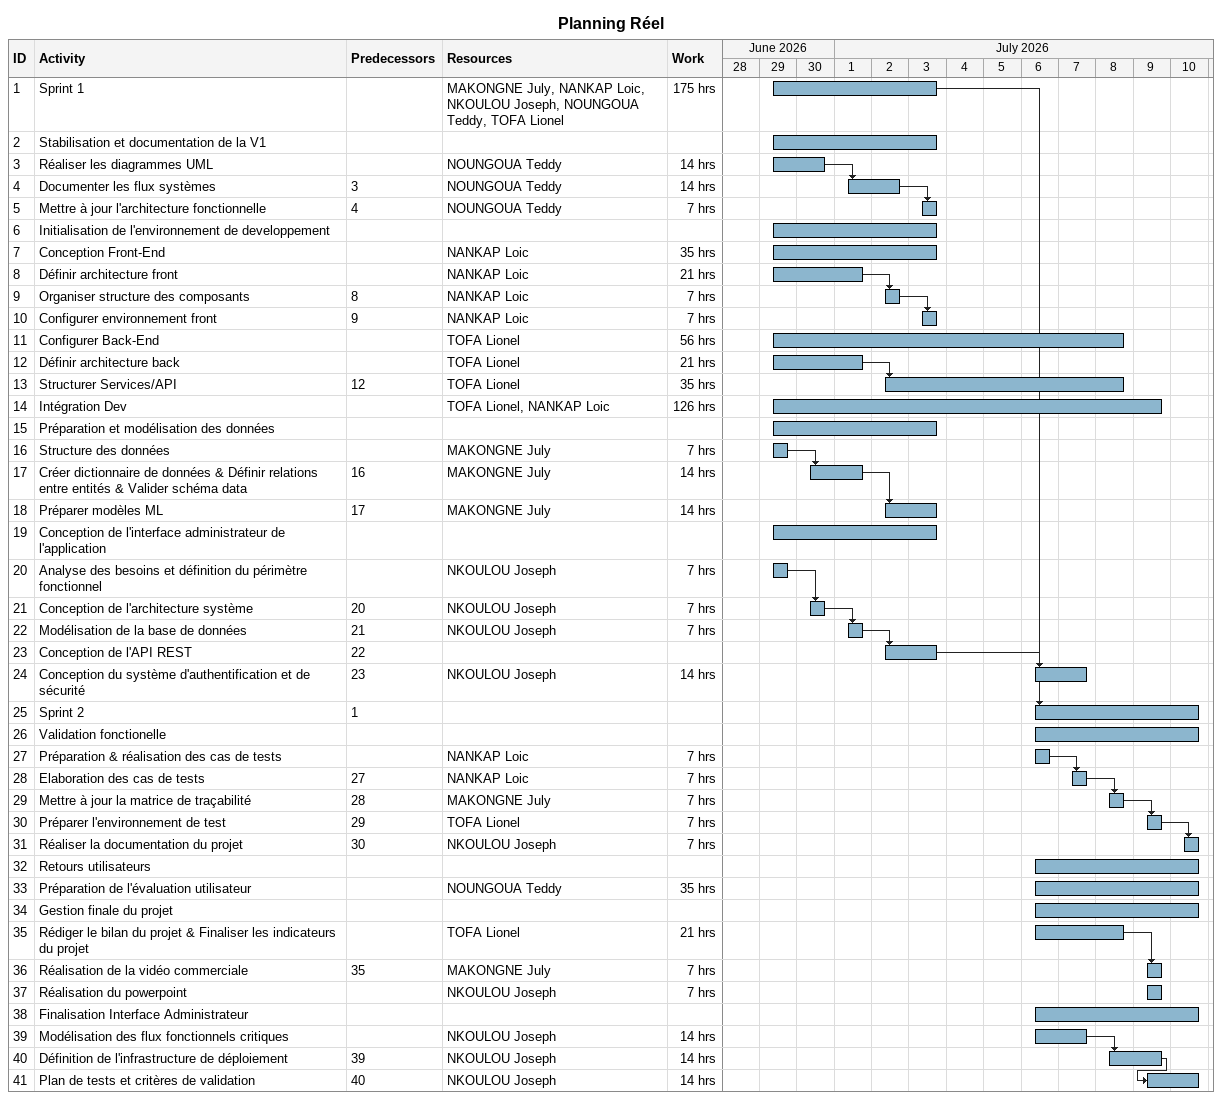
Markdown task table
Planning Réel

| ID | Task | Start | Finish | Predecessors | Resources | Work (h) |
|---|---|---|---|---|---|---|
| 1 | Sprint 1 | 2026-06-29 | 2026-07-03 |  | MAKONGNE July, NANKAP Loic, NKOULOU Joseph, NOUNGOUA Teddy, TOFA Lionel | 175 |
| 2 | Stabilisation et documentation de la V1 | 2026-06-29 | 2026-07-03 |  |  |  |
| 3 | Réaliser les diagrammes UML | 2026-06-29 | 2026-06-30 |  | NOUNGOUA Teddy | 14 |
| 4 | Documenter les flux systèmes | 2026-07-01 | 2026-07-02 | 3 | NOUNGOUA Teddy | 14 |
| 5 | Mettre à jour l'architecture fonctionnelle | 2026-07-03 | 2026-07-03 | 4 | NOUNGOUA Teddy | 7 |
| 6 | Initialisation de l'environnement de developpement | 2026-06-29 | 2026-07-03 |  |  |  |
| 7 | Conception Front-End | 2026-06-29 | 2026-07-03 |  | NANKAP Loic | 35 |
| 8 | Définir architecture front | 2026-06-29 | 2026-07-01 |  | NANKAP Loic | 21 |
| 9 | Organiser structure des composants | 2026-07-02 | 2026-07-02 | 8 | NANKAP Loic | 7 |
| 10 | Configurer environnement front | 2026-07-03 | 2026-07-03 | 9 | NANKAP Loic | 7 |
| 11 | Configurer Back-End | 2026-06-29 | 2026-07-08 |  | TOFA Lionel | 56 |
| 12 | Définir architecture back | 2026-06-29 | 2026-07-01 |  | TOFA Lionel | 21 |
| 13 | Structurer Services/API | 2026-07-02 | 2026-07-08 | 12 | TOFA Lionel | 35 |
| 14 | Intégration Dev | 2026-06-29 | 2026-07-09 |  | TOFA Lionel, NANKAP Loic | 126 |
| 15 | Préparation et modélisation des données | 2026-06-29 | 2026-07-03 |  |  |  |
| 16 | Structure des données | 2026-06-29 | 2026-06-29 |  | MAKONGNE July | 7 |
| 17 | Créer dictionnaire de données & Définir relations entre entités & Valider schéma data | 2026-06-30 | 2026-07-01 | 16 | MAKONGNE July | 14 |
| 18 | Préparer modèles ML | 2026-07-02 | 2026-07-03 | 17 | MAKONGNE July | 14 |
| 19 | Conception de l'interface administrateur de l'application | 2026-06-29 | 2026-07-03 |  |  |  |
| 20 | Analyse des besoins et définition du périmètre fonctionnel | 2026-06-29 | 2026-06-29 |  | NKOULOU Joseph | 7 |
| 21 | Conception de l'architecture système | 2026-06-30 | 2026-06-30 | 20 | NKOULOU Joseph | 7 |
| 22 | Modélisation de la base de données | 2026-07-01 | 2026-07-01 | 21 | NKOULOU Joseph | 7 |
| 23 | Conception de l'API REST | 2026-07-02 | 2026-07-03 | 22 |  |  |
| 24 | Conception du système d'authentification et de sécurité | 2026-07-06 | 2026-07-07 | 23 | NKOULOU Joseph | 14 |
| 25 | Sprint 2 | 2026-07-06 | 2026-07-10 | 1 |  |  |
| 26 | Validation fonctionelle | 2026-07-06 | 2026-07-10 |  |  |  |
| 27 | Préparation & réalisation des cas de tests | 2026-07-06 | 2026-07-06 |  | NANKAP Loic | 7 |
| 28 | Elaboration des cas de tests | 2026-07-07 | 2026-07-07 | 27 | NANKAP Loic | 7 |
| 29 | Mettre à jour la matrice de traçabilité | 2026-07-08 | 2026-07-08 | 28 | MAKONGNE July | 7 |
| 30 | Préparer l'environnement de test | 2026-07-09 | 2026-07-09 | 29 | TOFA Lionel | 7 |
| 31 | Réaliser la documentation du projet | 2026-07-10 | 2026-07-10 | 30 | NKOULOU Joseph | 7 |
| 32 | Retours utilisateurs | 2026-07-06 | 2026-07-10 |  |  |  |
| 33 | Préparation de l'évaluation utilisateur | 2026-07-06 | 2026-07-10 |  | NOUNGOUA Teddy | 35 |
| 34 | Gestion finale du projet | 2026-07-06 | 2026-07-10 |  |  |  |
| 35 | Rédiger le bilan du projet & Finaliser les indicateurs du projet | 2026-07-06 | 2026-07-08 |  | TOFA Lionel | 21 |
| 36 | Réalisation de la vidéo commerciale | 2026-07-09 | 2026-07-09 | 35 | MAKONGNE July | 7 |
| 37 | Réalisation du powerpoint | 2026-07-09 | 2026-07-09 |  | NKOULOU Joseph | 7 |
| 38 | Finalisation Interface Administrateur | 2026-07-06 | 2026-07-10 |  |  |  |
| 39 | Modélisation des flux fonctionnels critiques | 2026-07-06 | 2026-07-07 |  | NKOULOU Joseph | 14 |
| 40 | Définition de l'infrastructure de déploiement | 2026-07-08 | 2026-07-09 | 39 | NKOULOU Joseph | 14 |
| 41 | Plan de tests et critères de validation | 2026-07-09 | 2026-07-10 | 40 | NKOULOU Joseph | 14 |
